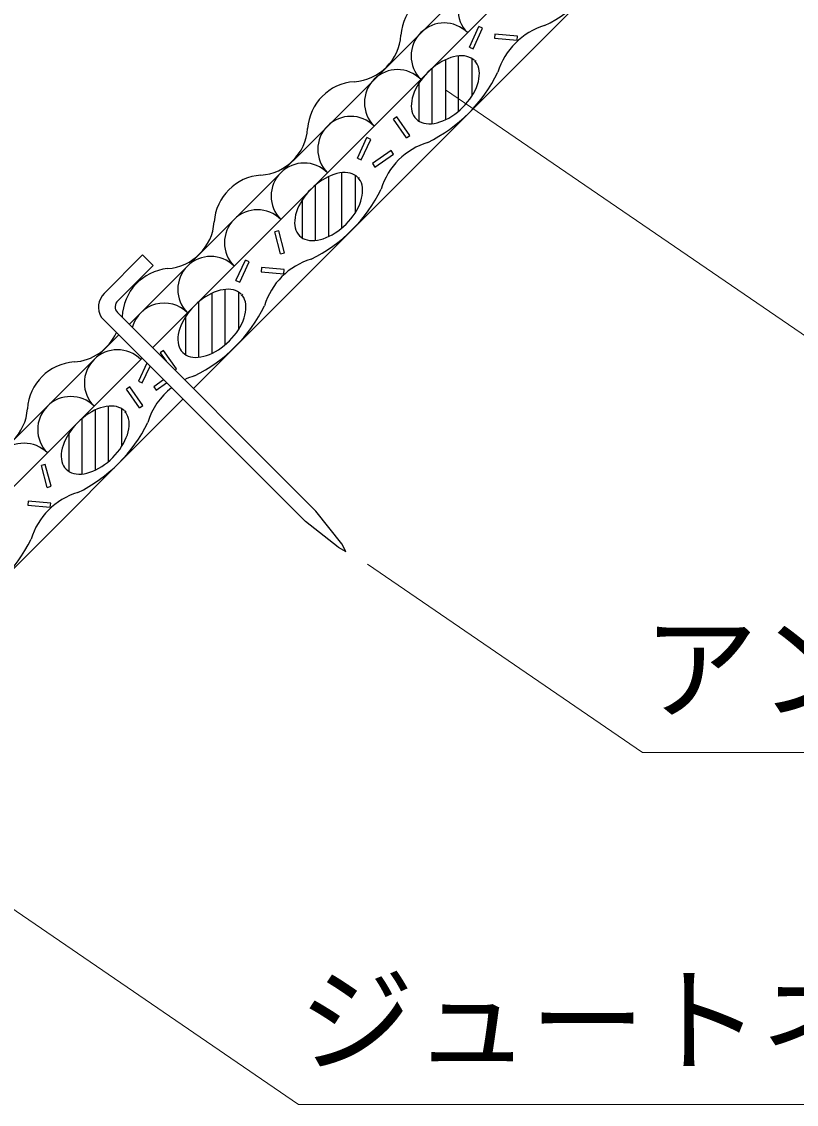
# Model space of a CAD drawing. Units: millimetres, scale not verified. Extents: x 200 to 8201, y 200 to 5825.
# Drawn here: x 1803 to 2273, y 2110 to 2765 of the extents above; entities that cross this region are included whole.
import ezdxf
from ezdxf.enums import TextEntityAlignment as Align

# ---------------------------------------------------------------- set-up
doc = ezdxf.new("R2010")
doc.units = ezdxf.units.MM
doc.header["$LTSCALE"] = 20
doc.layers.add('C-STR', color=7, linetype='Continuous', lineweight=25)
doc.layers.add('C-STR-HTXT', color=1, linetype='Continuous', lineweight=13)
doc.styles.add('ＭＳ ゴシック', font='')
doc.styles.get('ＭＳ ゴシック').set_extended_font_data('MS Gothic')

msp = doc.modelspace()

# ---------------------------------------------------------------- linework, layer by layer
at = {"layer": 'C-STR'}
for p, q in [((1868.67, 2581.91), (2215.86, 2929.1)), ((1882.79, 2567.79), (2229.98, 2914.98)), ((1907.55, 2543.05), (2254.74, 2890.24)), ((2074.75, 2749.85), (2080.54, 2762.27)), ((2090.04, 2755.21), (2103.7, 2754.01)), ((2060.19, 2742.16), (2060.19, 2705.78)), ((2068.19, 2710.97), (2068.19, 2744.5)), ((2076.19, 2742.97), (2076.19, 2720.03)), ((2078.73, 2741.65), (2077.87, 2740.66)), ((2052.19, 2703.45), (2052.19, 2736.97)), ((2044.19, 2727.92), (2044.19, 2704.97)), ((2036.72, 2694.89), (2028.86, 2706.12)), ((2006.91, 2682.59), (2012.7, 2695.01)), ((2017.55, 2677.22), (2028.78, 2685.08)), ((1989.48, 2671.45), (1989.48, 2635.07)), ((1997.48, 2640.26), (1997.48, 2673.79)), ((2005.48, 2672.26), (2005.48, 2649.32)), ((2008.01, 2670.94), (2007.16, 2669.95)), ((1981.48, 2632.73), (1981.48, 2666.26)), ((1973.48, 2657.21), (1973.48, 2634.26)), ((1960.38, 2624.61), (1956.83, 2637.86)), ((1853.46, 2600.67), (1876.75, 2623.97)), ((1883.12, 2617.61), (1876.75, 2623.97)), ((1883.12, 2617.61), (1861.87, 2596.35)), ((1933.33, 2608.43), (1939.12, 2620.85)), ((1948.62, 2613.79), (1962.27, 2612.59)), ((1918.77, 2600.74), (1918.77, 2564.36)), ((1926.77, 2569.55), (1926.77, 2603.08)), ((1934.77, 2601.55), (1934.77, 2578.61)), ((1937.3, 2600.23), (1936.45, 2599.24)), ((1910.77, 2562.02), (1910.77, 2595.55)), ((1851.6, 2586.24), (1975.45, 2462.46)), ((1861.57, 2589), (1981.81, 2468.83)), ((1902.77, 2586.49), (1902.77, 2563.55)), ((1515.65, 2228.89), (1862.3, 2575.54)), ((1887.44, 2564.7), (1891.05, 2559.54)), ((1529.78, 2214.77), (1876.43, 2561.43)), ((1879.42, 2558.44), (1874.31, 2547.49)), ((1876.57, 2546.44), (1881.29, 2556.57)), ((1896.61, 2554.39), (1897.34, 2554.9)), ((1874.31, 2547.49), (1876.57, 2546.44)), ((1889.51, 2548.35), (1883.52, 2544.16)), ((1884.95, 2542.12), (1891.3, 2546.56)), ((1874.86, 2531.41), (1867, 2542.64)), ((1883.52, 2544.16), (1884.95, 2542.12)), ((1554.53, 2190.03), (1901.19, 2536.68)), ((1856.06, 2498.84), (1856.06, 2532.37)), ((1840.06, 2491.31), (1840.06, 2524.84)), ((1848.06, 2530.03), (1848.06, 2493.65)), ((1864.06, 2530.84), (1864.06, 2507.9)), ((1866.59, 2529.52), (1865.74, 2528.53)), ((1832.06, 2515.78), (1832.06, 2492.84)), ((1818.96, 2483.19), (1815.41, 2496.43)), ((1807.19, 2472.37), (1820.85, 2471.17)), ((1997.38, 2449.04), (1981.81, 2468.83)), ((1995.26, 2446.91), (1975.45, 2462.46)), ((1995.26, 2446.91), (1999.85, 2444.44)), ((1999.85, 2444.44), (1997.38, 2449.04))]:
    msp.add_line(p, q, dxfattribs=at)
for points in [[(2074.75, 2749.85), (2077, 2748.8), (2082.8, 2761.22), (2080.54, 2762.27)], [(2103.7, 2754.01), (2103.91, 2756.49), (2090.25, 2757.69), (2090.04, 2755.21)], [(2077.87, 2741.65), (2076.88, 2742.51), (2075.76, 2743.23), (2074.52, 2743.8), (2073.17, 2744.21), (2071.73, 2744.48), (2070.2, 2744.59), (2068.59, 2744.54), (2066.91, 2744.33), (2065.19, 2743.97), (2063.43, 2743.46), (2061.64, 2742.8), (2059.84, 2742), (2058.05, 2741.06), (2056.27, 2739.99), (2054.52, 2738.8), (2052.81, 2737.49), (2051.17, 2736.08), (2049.58, 2734.58), (2048.08, 2733), (2046.68, 2731.35), (2045.37, 2729.64), (2044.18, 2727.9), (2043.11, 2726.12), (2042.17, 2724.32), (2041.36, 2722.52), (2040.7, 2720.74), (2040.19, 2718.97), (2039.83, 2717.25), (2039.63, 2715.58), (2039.58, 2713.97), (2039.69, 2712.44), (2039.95, 2710.99), (2040.37, 2709.64), (2040.94, 2708.41), (2041.66, 2707.29), (2042.51, 2706.3), (2043.5, 2705.44), (2044.62, 2704.72), (2045.86, 2704.15), (2047.21, 2703.74), (2048.65, 2703.47), (2050.18, 2703.36), (2051.79, 2703.41), (2053.47, 2703.62), (2055.19, 2703.97), (2056.95, 2704.49), (2058.74, 2705.15), (2060.54, 2705.95), (2062.33, 2706.89), (2064.11, 2707.96), (2065.86, 2709.15), (2067.57, 2710.46), (2069.22, 2711.87), (2070.8, 2713.37), (2072.3, 2714.95), (2073.71, 2716.6), (2075.01, 2718.3), (2076.2, 2720.05), (2077.27, 2721.83), (2078.22, 2723.63), (2079.02, 2725.43), (2079.68, 2727.21), (2080.19, 2728.97), (2080.55, 2730.7), (2080.76, 2732.37), (2080.8, 2733.98), (2080.69, 2735.51), (2080.43, 2736.96), (2080.01, 2738.3), (2079.44, 2739.54), (2078.73, 2740.66)], [(2036.72, 2694.89), (2038.76, 2696.32), (2030.9, 2707.55), (2028.86, 2706.12)], [(2006.91, 2682.59), (2009.16, 2681.54), (2014.96, 2693.96), (2012.7, 2695.01)], [(2028.78, 2685.08), (2027.35, 2687.12), (2016.12, 2679.26), (2017.55, 2677.22)], [(2007.16, 2670.94), (2006.17, 2671.8), (2005.05, 2672.51), (2003.81, 2673.08), (2002.46, 2673.5), (2001.02, 2673.77), (1999.49, 2673.88), (1997.88, 2673.83), (1996.2, 2673.62), (1994.48, 2673.26), (1992.72, 2672.75), (1990.93, 2672.09), (1989.13, 2671.29), (1987.34, 2670.35), (1985.56, 2669.28), (1983.81, 2668.08), (1982.1, 2666.78), (1980.45, 2665.37), (1978.87, 2663.87), (1977.37, 2662.29), (1975.96, 2660.64), (1974.66, 2658.93), (1973.47, 2657.18), (1972.4, 2655.41), (1971.46, 2653.61), (1970.65, 2651.81), (1969.99, 2650.03), (1969.48, 2648.26), (1969.12, 2646.54), (1968.92, 2644.87), (1968.87, 2643.26), (1968.98, 2641.73), (1969.24, 2640.28), (1969.66, 2638.93), (1970.23, 2637.7), (1970.95, 2636.58), (1971.8, 2635.59), (1972.79, 2634.73), (1973.91, 2634.01), (1975.15, 2633.44), (1976.5, 2633.02), (1977.94, 2632.76), (1979.47, 2632.65), (1981.08, 2632.7), (1982.76, 2632.9), (1984.48, 2633.26), (1986.24, 2633.78), (1988.03, 2634.44), (1989.83, 2635.24), (1991.62, 2636.18), (1993.4, 2637.25), (1995.15, 2638.44), (1996.86, 2639.75), (1998.51, 2641.16), (2000.09, 2642.66), (2001.59, 2644.24), (2003, 2645.89), (2004.3, 2647.59), (2005.49, 2649.34), (2006.56, 2651.12), (2007.5, 2652.92), (2008.31, 2654.72), (2008.97, 2656.5), (2009.48, 2658.26), (2009.84, 2659.99), (2010.04, 2661.66), (2010.09, 2663.27), (2009.98, 2664.8), (2009.72, 2666.25), (2009.3, 2667.59), (2008.73, 2668.83), (2008.01, 2669.95)], [(1960.38, 2624.61), (1962.78, 2625.26), (1959.23, 2638.5), (1956.83, 2637.86)], [(1933.33, 2608.43), (1935.58, 2607.38), (1941.38, 2619.8), (1939.12, 2620.85)], [(1962.27, 2612.59), (1962.49, 2615.07), (1948.83, 2616.27), (1948.62, 2613.79)], [(1936.45, 2600.23), (1935.46, 2601.09), (1934.34, 2601.8), (1933.1, 2602.37), (1931.75, 2602.79), (1930.31, 2603.06), (1928.78, 2603.17), (1927.17, 2603.12), (1925.49, 2602.91), (1923.77, 2602.55), (1922.01, 2602.04), (1920.22, 2601.38), (1918.42, 2600.58), (1916.63, 2599.64), (1914.85, 2598.57), (1913.1, 2597.37), (1911.39, 2596.07), (1909.74, 2594.66), (1908.16, 2593.16), (1906.66, 2591.58), (1905.25, 2589.93), (1903.95, 2588.22), (1902.76, 2586.47), (1901.69, 2584.7), (1900.74, 2582.9), (1899.94, 2581.1), (1899.28, 2579.32), (1898.77, 2577.55), (1898.41, 2575.83), (1898.2, 2574.16), (1898.16, 2572.55), (1898.27, 2571.01), (1898.53, 2569.57), (1898.95, 2568.22), (1899.52, 2566.99), (1900.23, 2565.87), (1901.09, 2564.88), (1902.08, 2564.02), (1903.2, 2563.3), (1904.44, 2562.73), (1905.79, 2562.31), (1907.23, 2562.05), (1908.76, 2561.94), (1910.37, 2561.99), (1912.05, 2562.19), (1913.77, 2562.55), (1915.53, 2563.07), (1917.32, 2563.73), (1919.12, 2564.53), (1920.91, 2565.47), (1922.69, 2566.54), (1924.44, 2567.73), (1926.15, 2569.04), (1927.79, 2570.45), (1929.38, 2571.95), (1930.88, 2573.53), (1932.28, 2575.18), (1933.59, 2576.88), (1934.78, 2578.63), (1935.85, 2580.41), (1936.79, 2582.21), (1937.6, 2584), (1938.26, 2585.79), (1938.77, 2587.55), (1939.13, 2589.28), (1939.33, 2590.95), (1939.38, 2592.56), (1939.27, 2594.09), (1939.01, 2595.54), (1938.59, 2596.88), (1938.02, 2598.12), (1937.3, 2599.24)], [(1897.34, 2554.9), (1889.48, 2566.13), (1887.44, 2564.7)], [(1874.86, 2531.41), (1876.9, 2532.84), (1869.04, 2544.07), (1867, 2542.64)], [(1865.74, 2529.52), (1864.74, 2530.38), (1863.63, 2531.09), (1862.39, 2531.66), (1861.04, 2532.08), (1859.6, 2532.35), (1858.06, 2532.46), (1856.46, 2532.41), (1854.78, 2532.2), (1853.06, 2531.84), (1851.3, 2531.33), (1849.51, 2530.67), (1847.71, 2529.87), (1845.92, 2528.93), (1844.14, 2527.86), (1842.39, 2526.66), (1840.68, 2525.36), (1839.03, 2523.95), (1837.45, 2522.45), (1835.95, 2520.87), (1834.54, 2519.22), (1833.24, 2517.51), (1832.05, 2515.76), (1830.97, 2513.98), (1830.03, 2512.19), (1829.23, 2510.39), (1828.57, 2508.6), (1828.06, 2506.84), (1827.7, 2505.12), (1827.49, 2503.45), (1827.45, 2501.84), (1827.55, 2500.3), (1827.82, 2498.86), (1828.24, 2497.51), (1828.81, 2496.28), (1829.52, 2495.16), (1830.38, 2494.16), (1831.37, 2493.31), (1832.49, 2492.59), (1833.73, 2492.02), (1835.07, 2491.6), (1836.52, 2491.34), (1838.05, 2491.23), (1839.66, 2491.28), (1841.33, 2491.48), (1843.06, 2491.84), (1844.82, 2492.35), (1846.61, 2493.01), (1848.41, 2493.82), (1850.2, 2494.76), (1851.98, 2495.83), (1853.73, 2497.02), (1855.43, 2498.33), (1857.08, 2499.74), (1858.67, 2501.24), (1860.17, 2502.82), (1861.57, 2504.47), (1862.88, 2506.17), (1864.07, 2507.92), (1865.14, 2509.7), (1866.08, 2511.5), (1866.89, 2513.29), (1867.55, 2515.08), (1868.06, 2516.84), (1868.42, 2518.57), (1868.62, 2520.24), (1868.67, 2521.85), (1868.56, 2523.38), (1868.3, 2524.83), (1867.88, 2526.17), (1867.31, 2527.41), (1866.59, 2528.53)], [(1818.96, 2483.19), (1821.36, 2483.84), (1817.81, 2497.08), (1815.41, 2496.43)], [(1820.85, 2471.17), (1821.07, 2473.65), (1807.41, 2474.85), (1807.19, 2472.37)]]:
    msp.add_lwpolyline(points, dxfattribs=at)
for centre, radius, start, end in [((2079.64, 2845.95), 92.5, 296.07536, 333.92464), ((2087.77, 2772.77), 20, 45, 225), ((2059.48, 2744.48), 20, 45, 225), ((2132.67, 2722.21), 42.5, 106.92751, 163.07249), ((2031.2, 2716.2), 20, 45, 225), ((2008.93, 2775.24), 92.5, 296.07536, 333.92464), ((2002.92, 2687.91), 20, 45, 225), ((2061.96, 2651.5), 42.5, 106.92751, 163.07249), ((1974.63, 2659.63), 20, 45, 225), ((1938.21, 2704.53), 92.5, 296.07536, 333.92464), ((1946.35, 2631.34), 20, 45, 225), ((1918.06, 2603.06), 20, 45, 225), ((1991.25, 2580.79), 42.5, 106.92751, 163.07249), ((1862.14, 2592.22), 12.12, 135.76262, 209.53793), ((1865.1, 2592.54), 5, 130.3409, 225.01704), ((1889.78, 2574.78), 20, 45, 164.61306), ((1867.5, 2633.82), 92.5, 296.07536, 333.92464), ((1861.49, 2546.49), 20, 45, 225), ((1920.54, 2510.07), 42.5, 106.92751, 115.58045), ((1833.21, 2518.21), 20, 45, 225), ((1920.54, 2510.07), 42.5, 128.06729, 163.07249), ((1796.79, 2563.11), 92.5, 296.07536, 333.92464), ((1804.93, 2489.92), 20, 45, 225), ((1849.83, 2439.36), 42.5, 106.92751, 163.07249), ((1726.08, 2492.4), 92.5, 296.07536, 333.92464)]:
    msp.add_arc(centre, radius, start, end, dxfattribs=at)
at = {"layer": 'C-STR', "color": 1}
for centre, radius, start, end in [((2063.63, 2755.06), 30.42, 93.88791, 176.11209), ((2002.93, 2759.19), 30.42, 273.88791, 356.11209), ((2007.06, 2698.49), 30.42, 93.88791, 176.11209), ((1946.36, 2702.62), 30.42, 273.88791, 356.11209), ((1950.49, 2641.93), 30.42, 93.88791, 176.11209), ((1889.79, 2646.05), 30.42, 273.88791, 356.11209), ((1894.99, 2585.21), 30.65, 95.86304, 177.7541), ((1833.23, 2589.48), 30.42, 273.88791, 335.60521), ((1837.35, 2528.79), 30.42, 93.88791, 176.11209), ((1776.66, 2532.91), 30.42, 273.88791, 356.11209)]:
    msp.add_arc(centre, radius, start, end, dxfattribs=at)
at = {"layer": 'C-STR-HTXT'}
for p, q in [((2060.19, 2723.97), (2297.17, 2561.94)), ((2013.01, 2436.64), (2179.72, 2322.65)), ((2179.72, 2322.65), (2844.72, 2322.65)), ((1668.82, 2316.33), (1971.32, 2109.5)), ((1971.32, 2109.5), (2461.32, 2109.5))]:
    msp.add_line(p, q, dxfattribs=at)

# ---------------------------------------------------------------- texts
at = {"layer": 'C-STR-HTXT', "color": 7, "style": 'ＭＳ ゴシック'}
for s, p in [('アンカー φ9 L＝200', (2179.72, 2332.65)), ('ジュートネット', (1971.32, 2119.5))]:
    msp.add_text(s, height=51.32, dxfattribs=at).set_placement(p, align=Align.BOTTOM_LEFT)

doc.saveas('drawing.dxf')
